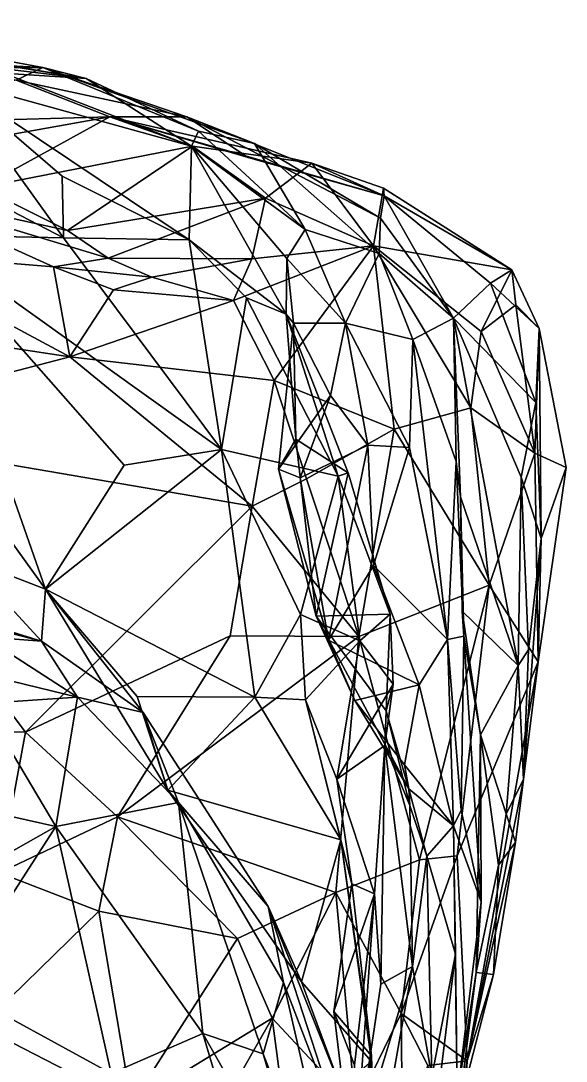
# Model space of a CAD drawing. Header units: metres. Extents: x 5.59 to 7.4, y 6.08 to 8.22.
# Drawn here: x 7.046 to 7.402, y 7.521 to 8.201 of the extents above; entities that cross this region are included whole.
import ezdxf

# ---------------------------------------------------------------- set-up
doc = ezdxf.new("R2010")
doc.units = ezdxf.units.M

msp = doc.modelspace()

# ---------------------------------------------------------------- linework, layer by layer
at = {"layer": '1', "color": 1}
for points in [[(7.0886, 8.1633, 3.7866), (6.8618, 8.2009, 3.7297), (6.8252, 8.1941, 3.8329)], [(6.8618, 8.2009, 3.7297), (7.0886, 8.1633, 3.7866), (7.0117, 8.1756, 3.6621)], [(6.8252, 8.1941, 3.8329), (6.9828, 8.17, 3.8579), (7.0886, 8.1633, 3.7866)], [(6.9281, 8.1772, 3.926), (6.9479, 8.1914, 4.0557), (7.0603, 8.1705, 3.9825)], [(6.9479, 8.1914, 4.0557), (7.043, 8.1621, 4.1599), (7.0603, 8.1705, 3.9825)], [(6.9281, 8.1772, 3.926), (7.0603, 8.1705, 3.9825), (6.9828, 8.17, 3.8579)], [(6.9993, 8.1628, 3.6003), (7.0117, 8.1756, 3.6621), (7.1575, 8.119, 3.7092)], [(7.0886, 8.1633, 3.7866), (7.1575, 8.119, 3.7092), (7.0117, 8.1756, 3.6621)], [(6.9828, 8.17, 3.8579), (7.0603, 8.1705, 3.9825), (7.0886, 8.1633, 3.7866)], [(7.043, 8.1621, 4.1599), (7.1544, 8.1382, 4.0686), (7.0603, 8.1705, 3.9825)], [(7.0886, 8.1633, 3.7866), (7.0603, 8.1705, 3.9825), (7.162, 8.1288, 3.8982)], [(7.1986, 8.1207, 4.0035), (7.0603, 8.1705, 3.9825), (7.1544, 8.1382, 4.0686)], [(7.0603, 8.1705, 3.9825), (7.1986, 8.1207, 4.0035), (7.162, 8.1288, 3.8982)], [(7.0739, 8.0591, 3.5116), (6.981, 8.0611, 3.4758), (6.8671, 8.1665, 3.5367)], [(6.8671, 8.1665, 3.5367), (6.9993, 8.1628, 3.6003), (7.0739, 8.0591, 3.5116)], [(6.9179, 8.133, 4.2459), (7.1042, 8.1381, 4.2256), (7.043, 8.1621, 4.1599)], [(7.073, 8.0994, 3.5542), (7.0739, 8.0591, 3.5116), (6.9993, 8.1628, 3.6003)], [(7.073, 8.0994, 3.5542), (6.9993, 8.1628, 3.6003), (7.156, 8.0579, 3.5914)], [(7.156, 8.0579, 3.5914), (6.9993, 8.1628, 3.6003), (7.1575, 8.119, 3.7092)], [(7.043, 8.1621, 4.1599), (7.1042, 8.1381, 4.2256), (7.1544, 8.1382, 4.0686)], [(7.162, 8.1288, 3.8982), (7.1575, 8.119, 3.7092), (7.0886, 8.1633, 3.7866)], [(7.1042, 8.1381, 4.2256), (6.9179, 8.133, 4.2459), (6.9836, 8.1166, 4.282)], [(6.9836, 8.1166, 4.282), (7.0201, 8.0921, 4.3173), (7.1042, 8.1381, 4.2256)], [(7.0201, 8.0921, 4.3173), (7.1582, 8.1191, 4.2842), (7.1042, 8.1381, 4.2256)], [(7.1946, 8.1117, 4.1545), (7.1544, 8.1382, 4.0686), (7.1042, 8.1381, 4.2256)], [(7.2834, 8.0865, 4.1316), (7.1946, 8.1117, 4.1545), (7.1042, 8.1381, 4.2256)], [(7.1042, 8.1381, 4.2256), (7.1582, 8.1191, 4.2842), (7.236, 8.108, 4.2672)], [(7.1042, 8.1381, 4.2256), (7.236, 8.108, 4.2672), (7.2834, 8.0865, 4.1316)], [(7.1986, 8.1207, 4.0035), (7.1544, 8.1382, 4.0686), (7.281, 8.0719, 4.0617)], [(7.281, 8.0719, 4.0617), (7.1544, 8.1382, 4.0686), (7.2834, 8.0865, 4.1316)], [(7.1544, 8.1382, 4.0686), (7.1946, 8.1117, 4.1545), (7.2834, 8.0865, 4.1316)], [(7.1575, 8.119, 3.7092), (7.162, 8.1288, 3.8982), (7.2318, 8.0645, 3.8756)], [(7.162, 8.1288, 3.8982), (7.1986, 8.1207, 4.0035), (7.2318, 8.0645, 3.8756)], [(7.1582, 8.1191, 4.2842), (7.0201, 8.0921, 4.3173), (7.0764, 8.0639, 4.371)], [(7.1582, 8.1191, 4.2842), (7.0764, 8.0639, 4.371), (7.2058, 8.085, 4.3883)], [(7.2193, 8.0093, 3.6496), (7.156, 8.0579, 3.5914), (7.1575, 8.119, 3.7092)], [(7.2193, 8.0093, 3.6496), (7.1575, 8.119, 3.7092), (7.2198, 8.0457, 3.7607)], [(7.1575, 8.119, 3.7092), (7.2318, 8.0645, 3.8756), (7.2198, 8.0457, 3.7607)], [(7.1582, 8.1191, 4.2842), (7.2058, 8.085, 4.3883), (7.236, 8.108, 4.2672)], [(7.2318, 8.0645, 3.8756), (7.1986, 8.1207, 4.0035), (7.2801, 8.0489, 3.9789)], [(7.281, 8.0719, 4.0617), (7.2801, 8.0489, 3.9789), (7.1986, 8.1207, 4.0035)], [(7.2763, 8.054, 4.4507), (7.236, 8.108, 4.2672), (7.2058, 8.085, 4.3883)], [(7.236, 8.108, 4.2672), (7.2828, 8.0916, 4.2747), (7.2834, 8.0865, 4.1316)], [(7.236, 8.108, 4.2672), (7.2763, 8.054, 4.4507), (7.2828, 8.0916, 4.2747)], [(7.0739, 8.0591, 3.5116), (7.073, 8.0994, 3.5542), (7.156, 8.0579, 3.5914)], [(6.9505, 8.0498, 4.5109), (7.0673, 8.0401, 4.5204), (6.957, 8.0901, 4.4298)], [(7.0764, 8.0639, 4.371), (7.0201, 8.0921, 4.3173), (6.957, 8.0901, 4.4298)], [(6.957, 8.0901, 4.4298), (7.103, 8.0458, 4.4257), (7.0764, 8.0639, 4.371)], [(7.0673, 8.0401, 4.5204), (7.103, 8.0458, 4.4257), (6.957, 8.0901, 4.4298)], [(7.2763, 8.054, 4.4507), (7.3666, 8.0382, 4.292), (7.2828, 8.0916, 4.2747)], [(7.2834, 8.0865, 4.1316), (7.2828, 8.0916, 4.2747), (7.3666, 8.0382, 4.292)], [(7.0764, 8.0639, 4.371), (7.103, 8.0458, 4.4257), (7.2058, 8.085, 4.3883)], [(7.2058, 8.085, 4.3883), (7.103, 8.0458, 4.4257), (7.1969, 8.0455, 4.4817)], [(7.1969, 8.0455, 4.4817), (7.2763, 8.054, 4.4507), (7.2058, 8.085, 4.3883)], [(7.281, 8.0719, 4.0617), (7.2834, 8.0865, 4.1316), (7.3285, 8.0067, 4.06)], [(7.3527, 8.0295, 4.1773), (7.3285, 8.0067, 4.06), (7.2834, 8.0865, 4.1316)], [(7.3527, 8.0295, 4.1773), (7.2834, 8.0865, 4.1316), (7.3666, 8.0382, 4.292)], [(7.281, 8.0719, 4.0617), (7.3285, 8.0067, 4.06), (7.2801, 8.0489, 3.9789)], [(6.952, 7.9824, 3.4233), (6.981, 8.0611, 3.4758), (7.0621, 7.8296, 3.3828)], [(7.1136, 7.9106, 3.4426), (7.0621, 7.8296, 3.3828), (6.981, 8.0611, 3.4758)], [(6.981, 8.0611, 3.4758), (7.1771, 7.9208, 3.4749), (7.1136, 7.9106, 3.4426)], [(7.1771, 7.9208, 3.4749), (6.981, 8.0611, 3.4758), (7.0739, 8.0591, 3.5116)], [(7.258, 8.0033, 3.8481), (7.2198, 8.0457, 3.7607), (7.2318, 8.0645, 3.8756)], [(7.258, 8.0033, 3.8481), (7.2318, 8.0645, 3.8756), (7.2801, 8.0489, 3.9789)], [(7.1771, 7.9208, 3.4749), (7.0739, 8.0591, 3.5116), (7.156, 8.0579, 3.5914)], [(7.156, 8.0579, 3.5914), (7.1935, 8.0199, 3.589), (7.1771, 7.9208, 3.4749)], [(7.156, 8.0579, 3.5914), (7.2193, 8.0093, 3.6496), (7.1935, 8.0199, 3.589)], [(7.2763, 8.054, 4.4507), (7.1969, 8.0455, 4.4817), (7.1849, 8.0183, 4.522)], [(7.2114, 7.966, 4.5584), (7.2763, 8.054, 4.4507), (7.1849, 8.0183, 4.522)], [(7.2763, 8.054, 4.4507), (7.2114, 7.966, 4.5584), (7.2899, 7.9341, 4.5241)], [(7.3666, 8.0382, 4.292), (7.2763, 8.054, 4.4507), (7.3466, 7.9979, 4.412)], [(7.3466, 7.9979, 4.412), (7.2763, 8.054, 4.4507), (7.3399, 7.948, 4.4601)], [(7.3399, 7.948, 4.4601), (7.2763, 8.054, 4.4507), (7.2899, 7.9341, 4.5241)], [(7.0673, 8.0401, 4.5204), (6.9505, 8.0498, 4.5109), (7.0781, 7.9813, 4.5766)], [(6.9544, 8.0002, 4.5616), (7.0781, 7.9813, 4.5766), (6.9505, 8.0498, 4.5109)], [(7.258, 8.0033, 3.8481), (7.2801, 8.0489, 3.9789), (7.302, 7.9928, 3.9524)], [(7.2801, 8.0489, 3.9789), (7.3285, 8.0067, 4.06), (7.302, 7.9928, 3.9524)], [(7.103, 8.0458, 4.4257), (7.0673, 8.0401, 4.5204), (7.1316, 8.0335, 4.493)], [(7.0673, 8.0401, 4.5204), (7.1066, 8.0251, 4.5316), (7.1316, 8.0335, 4.493)], [(7.0781, 7.9813, 4.5766), (7.1066, 8.0251, 4.5316), (7.0673, 8.0401, 4.5204)], [(7.103, 8.0458, 4.4257), (7.1316, 8.0335, 4.493), (7.1969, 8.0455, 4.4817)], [(7.1969, 8.0455, 4.4817), (7.1316, 8.0335, 4.493), (7.1849, 8.0183, 4.522)], [(7.2241, 8.0033, 3.7477), (7.2193, 8.0093, 3.6496), (7.2198, 8.0457, 3.7607)], [(7.258, 8.0033, 3.8481), (7.2241, 8.0033, 3.7477), (7.2198, 8.0457, 3.7607)], [(7.1849, 8.0183, 4.522), (7.1316, 8.0335, 4.493), (7.1066, 8.0251, 4.5316)], [(7.3694, 8.0154, 4.3288), (7.3666, 8.0382, 4.292), (7.3466, 7.9979, 4.412)], [(7.3527, 8.0295, 4.1773), (7.3666, 8.0382, 4.292), (7.3846, 7.9999, 4.2607)], [(7.3666, 8.0382, 4.292), (7.3694, 8.0154, 4.3288), (7.3846, 7.9999, 4.2607)], [(7.3285, 8.0067, 4.06), (7.3527, 8.0295, 4.1773), (7.3823, 7.9516, 4.188)], [(7.3846, 7.9999, 4.2607), (7.3823, 7.9516, 4.188), (7.3527, 8.0295, 4.1773)], [(7.1849, 8.0183, 4.522), (7.1066, 8.0251, 4.5316), (7.0781, 7.9813, 4.5766)], [(7.1935, 8.0199, 3.589), (7.2532, 7.9034, 3.5449), (7.1771, 7.9208, 3.4749)], [(7.1935, 8.0199, 3.589), (7.2193, 8.0093, 3.6496), (7.2532, 7.9034, 3.5449)], [(7.0781, 7.9813, 4.5766), (7.2114, 7.966, 4.5584), (7.1849, 8.0183, 4.522)], [(7.3466, 7.9979, 4.412), (7.3818, 7.9184, 4.3763), (7.3694, 8.0154, 4.3288)], [(7.3846, 7.9999, 4.2607), (7.3694, 8.0154, 4.3288), (7.3818, 7.9184, 4.3763)], [(7.2598, 7.9056, 3.6443), (7.2532, 7.9034, 3.5449), (7.2193, 8.0093, 3.6496)], [(7.2193, 8.0093, 3.6496), (7.2241, 8.0033, 3.7477), (7.2256, 7.9276, 3.7089)], [(7.2256, 7.9276, 3.7089), (7.2598, 7.9056, 3.6443), (7.2193, 8.0093, 3.6496)], [(7.3285, 8.0067, 4.06), (7.3303, 7.9131, 3.9977), (7.302, 7.9928, 3.9524)], [(7.3303, 7.9131, 3.9977), (7.3285, 8.0067, 4.06), (7.3332, 7.8899, 4.0613)], [(7.3285, 8.0067, 4.06), (7.3728, 7.9027, 4.1513), (7.3708, 7.7798, 4.1683)], [(7.3285, 8.0067, 4.06), (7.3708, 7.7798, 4.1683), (7.3332, 7.8899, 4.0613)], [(7.3728, 7.9027, 4.1513), (7.3285, 8.0067, 4.06), (7.3823, 7.9516, 4.188)], [(6.9544, 8.0002, 4.5616), (6.8995, 7.9349, 4.5863), (7.0781, 7.9813, 4.5766)], [(7.2256, 7.9276, 3.7089), (7.2241, 8.0033, 3.7477), (7.2143, 7.908, 3.7717)], [(7.2483, 7.9562, 3.8229), (7.2143, 7.908, 3.7717), (7.2241, 8.0033, 3.7477)], [(7.2241, 8.0033, 3.7477), (7.258, 8.0033, 3.8481), (7.2483, 7.9562, 3.8229)], [(7.2483, 7.9562, 3.8229), (7.258, 8.0033, 3.8481), (7.2727, 7.9237, 3.8566)], [(7.2727, 7.9237, 3.8566), (7.258, 8.0033, 3.8481), (7.2998, 7.9222, 3.9077)], [(7.258, 8.0033, 3.8481), (7.302, 7.9928, 3.9524), (7.2998, 7.9222, 3.9077)], [(7.3818, 7.9184, 4.3763), (7.4022, 7.9091, 4.2946), (7.3846, 7.9999, 4.2607)], [(7.3823, 7.9516, 4.188), (7.3846, 7.9999, 4.2607), (7.3859, 7.8628, 4.2333)], [(7.4022, 7.9091, 4.2946), (7.3859, 7.8628, 4.2333), (7.3846, 7.9999, 4.2607)], [(7.3246, 7.7968, 3.9536), (7.2998, 7.9222, 3.9077), (7.302, 7.9928, 3.9524)], [(7.302, 7.9928, 3.9524), (7.3303, 7.9131, 3.9977), (7.3246, 7.7968, 3.9536)], [(7.3399, 7.948, 4.4601), (7.3818, 7.9184, 4.3763), (7.3466, 7.9979, 4.412)], [(7.1972, 7.8838, 4.586), (7.0781, 7.9813, 4.5766), (6.8995, 7.9349, 4.5863)], [(7.0621, 7.8296, 3.3828), (7.0095, 7.8498, 3.3699), (6.952, 7.9824, 3.4233)], [(7.1972, 7.8838, 4.586), (7.2114, 7.966, 4.5584), (7.0781, 7.9813, 4.5766)], [(7.2326, 7.9016, 4.5705), (7.2114, 7.966, 4.5584), (7.1972, 7.8838, 4.586)], [(7.2114, 7.966, 4.5584), (7.2326, 7.9016, 4.5705), (7.2899, 7.9341, 4.5241)], [(7.2143, 7.908, 3.7717), (7.2483, 7.9562, 3.8229), (7.2284, 7.9023, 3.8076)], [(7.2727, 7.9237, 3.8566), (7.2284, 7.9023, 3.8076), (7.2483, 7.9562, 3.8229)], [(7.3859, 7.8628, 4.2333), (7.3728, 7.9027, 4.1513), (7.3823, 7.9516, 4.188)], [(7.2899, 7.9341, 4.5241), (7.3519, 7.8322, 4.4727), (7.3399, 7.948, 4.4601)], [(7.3818, 7.9184, 4.3763), (7.3399, 7.948, 4.4601), (7.3519, 7.8322, 4.4727)], [(7.049, 7.7363, 4.5878), (7.1972, 7.8838, 4.586), (6.8995, 7.9349, 4.5863)], [(6.8995, 7.9349, 4.5863), (6.9399, 7.7373, 4.6133), (7.049, 7.7363, 4.5878)], [(7.2668, 7.7988, 4.5629), (7.2899, 7.9341, 4.5241), (7.2326, 7.9016, 4.5705)], [(7.2899, 7.9341, 4.5241), (7.2668, 7.7988, 4.5629), (7.3519, 7.8322, 4.4727)], [(7.2143, 7.908, 3.7717), (7.2388, 7.8119, 3.7307), (7.2256, 7.9276, 3.7089)], [(7.2598, 7.9056, 3.6443), (7.2256, 7.9276, 3.7089), (7.2388, 7.8119, 3.7307)], [(7.1771, 7.9208, 3.4749), (7.1988, 7.759, 3.4051), (7.0621, 7.8296, 3.3828)], [(7.1771, 7.9208, 3.4749), (7.0621, 7.8296, 3.3828), (7.1136, 7.9106, 3.4426)], [(7.2287, 7.813, 3.4547), (7.1988, 7.759, 3.4051), (7.1771, 7.9208, 3.4749)], [(7.2532, 7.9034, 3.5449), (7.2287, 7.813, 3.4547), (7.1771, 7.9208, 3.4749)], [(7.2727, 7.9237, 3.8566), (7.2469, 7.7964, 3.8257), (7.2284, 7.9023, 3.8076)], [(7.2727, 7.9237, 3.8566), (7.2763, 7.845, 3.883), (7.2469, 7.7964, 3.8257)], [(7.2727, 7.9237, 3.8566), (7.2998, 7.9222, 3.9077), (7.2763, 7.845, 3.883)], [(7.2763, 7.845, 3.883), (7.2998, 7.9222, 3.9077), (7.3246, 7.7968, 3.9536)], [(7.3818, 7.9184, 4.3763), (7.3519, 7.8322, 4.4727), (7.3838, 7.7821, 4.378)], [(7.3818, 7.9184, 4.3763), (7.3838, 7.7821, 4.378), (7.4022, 7.9091, 4.2946)], [(7.3354, 7.799, 4.0308), (7.3246, 7.7968, 3.9536), (7.3303, 7.9131, 3.9977)], [(7.3303, 7.9131, 3.9977), (7.3332, 7.8899, 4.0613), (7.3354, 7.799, 4.0308)], [(7.2143, 7.908, 3.7717), (7.2284, 7.9023, 3.8076), (7.2469, 7.7964, 3.8257)], [(7.2469, 7.7964, 3.8257), (7.2388, 7.8119, 3.7307), (7.2143, 7.908, 3.7717)], [(7.2388, 7.8119, 3.7307), (7.2872, 7.8132, 3.6283), (7.2598, 7.9056, 3.6443)], [(7.2532, 7.9034, 3.5449), (7.2598, 7.9056, 3.6443), (7.2872, 7.8132, 3.6283)], [(7.3859, 7.8628, 4.2333), (7.4022, 7.9091, 4.2946), (7.3838, 7.7821, 4.378)], [(7.2668, 7.7988, 4.5629), (7.2326, 7.9016, 4.5705), (7.1972, 7.8838, 4.586)], [(7.2287, 7.813, 3.4547), (7.2532, 7.9034, 3.5449), (7.2674, 7.7958, 3.5258)], [(7.2532, 7.9034, 3.5449), (7.2872, 7.8132, 3.6283), (7.2674, 7.7958, 3.5258)], [(7.3708, 7.7798, 4.1683), (7.3728, 7.9027, 4.1513), (7.3776, 7.7899, 4.2552)], [(7.3859, 7.8628, 4.2333), (7.3776, 7.7899, 4.2552), (7.3728, 7.9027, 4.1513)], [(7.1972, 7.8838, 4.586), (7.049, 7.7363, 4.5878), (7.1827, 7.7992, 4.5852)], [(7.1827, 7.7992, 4.5852), (7.2668, 7.7988, 4.5629), (7.1972, 7.8838, 4.586)], [(7.3342, 7.8153, 4.0849), (7.3354, 7.799, 4.0308), (7.3332, 7.8899, 4.0613)], [(7.3708, 7.7798, 4.1683), (7.3342, 7.8153, 4.0849), (7.3332, 7.8899, 4.0613)], [(7.3776, 7.7899, 4.2552), (7.3859, 7.8628, 4.2333), (7.3744, 7.7053, 4.292)], [(7.3838, 7.7821, 4.378), (7.3744, 7.7053, 4.292), (7.3859, 7.8628, 4.2333)], [(7.0095, 7.8498, 3.3699), (7.0596, 7.7956, 3.2592), (6.9513, 7.8292, 3.2998)], [(7.0621, 7.8296, 3.3828), (7.0596, 7.7956, 3.2592), (7.0095, 7.8498, 3.3699)], [(7.2763, 7.845, 3.883), (7.3061, 7.7672, 3.9119), (7.2469, 7.7964, 3.8257)], [(7.2763, 7.845, 3.883), (7.3246, 7.7968, 3.9536), (7.3061, 7.7672, 3.9119)], [(6.9513, 7.8292, 3.2998), (7.0596, 7.7956, 3.2592), (6.9916, 7.813, 3.2549)], [(7.0621, 7.8296, 3.3828), (7.1259, 7.749, 3.2459), (7.0596, 7.7956, 3.2592)], [(7.1259, 7.749, 3.2459), (7.0621, 7.8296, 3.3828), (7.142, 7.6983, 3.3336)], [(7.142, 7.6983, 3.3336), (7.0621, 7.8296, 3.3828), (7.1219, 7.7596, 3.3659)], [(7.0621, 7.8296, 3.3828), (7.1988, 7.759, 3.4051), (7.1219, 7.7596, 3.3659)], [(7.3519, 7.8322, 4.4727), (7.2668, 7.7988, 4.5629), (7.3064, 7.6528, 4.5028)], [(7.3519, 7.8322, 4.4727), (7.3064, 7.6528, 4.5028), (7.331, 7.6555, 4.4642)], [(7.3838, 7.7821, 4.378), (7.3519, 7.8322, 4.4727), (7.331, 7.6555, 4.4642)], [(7.0596, 7.7956, 3.2592), (7.0218, 7.7986, 3.2038), (6.9916, 7.813, 3.2549)], [(7.2287, 7.813, 3.4547), (7.2319, 7.7574, 3.4362), (7.1988, 7.759, 3.4051)], [(7.2674, 7.7958, 3.5258), (7.2319, 7.7574, 3.4362), (7.2287, 7.813, 3.4547)], [(7.2388, 7.8119, 3.7307), (7.2847, 7.7501, 3.6899), (7.2872, 7.8132, 3.6283)], [(7.2847, 7.7501, 3.6899), (7.2388, 7.8119, 3.7307), (7.2994, 7.6993, 3.7929)], [(7.2388, 7.8119, 3.7307), (7.2642, 7.7569, 3.8317), (7.2994, 7.6993, 3.7929)], [(7.2388, 7.8119, 3.7307), (7.2469, 7.7964, 3.8257), (7.2642, 7.7569, 3.8317)], [(7.2674, 7.7958, 3.5258), (7.2872, 7.8132, 3.6283), (7.2892, 7.7675, 3.6074)], [(7.2847, 7.7501, 3.6899), (7.2892, 7.7675, 3.6074), (7.2872, 7.8132, 3.6283)], [(7.3354, 7.799, 4.0308), (7.3342, 7.8153, 4.0849), (7.3463, 7.7345, 4.1096)], [(7.3342, 7.8153, 4.0849), (7.3708, 7.7798, 4.1683), (7.3463, 7.7345, 4.1096)], [(6.9112, 7.801, 3.1246), (7.083, 7.7591, 3.1458), (7.0209, 7.755, 3.0952)], [(6.9112, 7.801, 3.1246), (7.0218, 7.7986, 3.2038), (7.083, 7.7591, 3.1458)], [(7.083, 7.7591, 3.1458), (7.0218, 7.7986, 3.2038), (7.0596, 7.7956, 3.2592)], [(7.1092, 7.6809, 4.582), (7.1827, 7.7992, 4.5852), (7.049, 7.7363, 4.5878)], [(7.1259, 7.749, 3.2459), (7.083, 7.7591, 3.1458), (7.0596, 7.7956, 3.2592)], [(7.1827, 7.7992, 4.5852), (7.1092, 7.6809, 4.582), (7.2668, 7.7988, 4.5629)], [(7.2518, 7.6316, 4.5396), (7.2668, 7.7988, 4.5629), (7.1092, 7.6809, 4.582)], [(7.2319, 7.7574, 3.4362), (7.2674, 7.7958, 3.5258), (7.2524, 7.7056, 3.5457)], [(7.2469, 7.7964, 3.8257), (7.3061, 7.7672, 3.9119), (7.2642, 7.7569, 3.8317)], [(7.3064, 7.6528, 4.5028), (7.2668, 7.7988, 4.5629), (7.2518, 7.6316, 4.5396)], [(7.2892, 7.7675, 3.6074), (7.2524, 7.7056, 3.5457), (7.2674, 7.7958, 3.5258)], [(7.3285, 7.6751, 3.9087), (7.3061, 7.7672, 3.9119), (7.3246, 7.7968, 3.9536)], [(7.3354, 7.799, 4.0308), (7.3337, 7.6852, 3.9689), (7.3246, 7.7968, 3.9536)], [(7.3285, 7.6751, 3.9087), (7.3246, 7.7968, 3.9536), (7.3337, 7.6852, 3.9689)], [(7.3337, 7.6852, 3.9689), (7.3354, 7.799, 4.0308), (7.3466, 7.6253, 3.9966)], [(7.3466, 7.6253, 3.9966), (7.3354, 7.799, 4.0308), (7.3463, 7.7345, 4.1096)], [(7.3708, 7.7798, 4.1683), (7.3776, 7.7899, 4.2552), (7.3744, 7.7053, 4.292)], [(7.3838, 7.7821, 4.378), (7.331, 7.6555, 4.4642), (7.3376, 7.5216, 4.2971)], [(7.3376, 7.5216, 4.2971), (7.3744, 7.7053, 4.292), (7.3838, 7.7821, 4.378)], [(7.3463, 7.7345, 4.1096), (7.3708, 7.7798, 4.1683), (7.3631, 7.6829, 4.1756)], [(7.3744, 7.7053, 4.292), (7.3631, 7.6829, 4.1756), (7.3708, 7.7798, 4.1683)], [(7.2524, 7.7056, 3.5457), (7.2892, 7.7675, 3.6074), (7.2837, 7.7275, 3.6166)], [(7.2966, 7.7148, 3.848), (7.2642, 7.7569, 3.8317), (7.3061, 7.7672, 3.9119)], [(7.2892, 7.7675, 3.6074), (7.2847, 7.7501, 3.6899), (7.2837, 7.7275, 3.6166)], [(7.3061, 7.7672, 3.9119), (7.3285, 7.6751, 3.9087), (7.2966, 7.7148, 3.848)], [(7.0209, 7.755, 3.0952), (7.0689, 7.6745, 3.0366), (6.8614, 7.7212, 3.0112)], [(7.0209, 7.755, 3.0952), (7.083, 7.7591, 3.1458), (7.0689, 7.6745, 3.0366)], [(7.083, 7.7591, 3.1458), (7.1489, 7.6903, 3.1366), (7.0689, 7.6745, 3.0366)], [(7.1259, 7.749, 3.2459), (7.1489, 7.6903, 3.1366), (7.083, 7.7591, 3.1458)], [(7.1219, 7.7596, 3.3659), (7.1988, 7.759, 3.4051), (7.142, 7.6983, 3.3336)], [(7.2551, 7.666, 3.407), (7.142, 7.6983, 3.3336), (7.1988, 7.759, 3.4051)], [(7.2551, 7.666, 3.407), (7.1988, 7.759, 3.4051), (7.2319, 7.7574, 3.4362)], [(7.2551, 7.666, 3.407), (7.2319, 7.7574, 3.4362), (7.2623, 7.6372, 3.5334)], [(7.2319, 7.7574, 3.4362), (7.2524, 7.7056, 3.5457), (7.2623, 7.6372, 3.5334)], [(7.2966, 7.7148, 3.848), (7.2994, 7.6993, 3.7929), (7.2642, 7.7569, 3.8317)], [(7.1489, 7.6903, 3.1366), (7.1259, 7.749, 3.2459), (7.2075, 7.6224, 3.2439)], [(7.142, 7.6983, 3.3336), (7.2075, 7.6224, 3.2439), (7.1259, 7.749, 3.2459)], [(7.2837, 7.7275, 3.6166), (7.2847, 7.7501, 3.6899), (7.3, 7.6884, 3.7111)], [(7.2994, 7.6993, 3.7929), (7.3, 7.6884, 3.7111), (7.2847, 7.7501, 3.6899)], [(7.0318, 7.6444, 4.5839), (7.049, 7.7363, 4.5878), (6.9399, 7.7373, 4.6133)], [(7.0318, 7.6444, 4.5839), (7.1092, 7.6809, 4.582), (7.049, 7.7363, 4.5878)], [(7.3434, 7.5793, 4.1115), (7.3466, 7.6253, 3.9966), (7.3463, 7.7345, 4.1096)], [(7.3434, 7.5793, 4.1115), (7.3463, 7.7345, 4.1096), (7.358, 7.6494, 4.1272)], [(7.3631, 7.6829, 4.1756), (7.358, 7.6494, 4.1272), (7.3463, 7.7345, 4.1096)], [(7.2769, 7.6307, 3.6016), (7.2524, 7.7056, 3.5457), (7.2837, 7.7275, 3.6166)], [(7.2837, 7.7275, 3.6166), (7.2811, 7.5716, 3.721), (7.2769, 7.6307, 3.6016)], [(7.3019, 7.5831, 3.7714), (7.2811, 7.5716, 3.721), (7.2837, 7.7275, 3.6166)], [(7.3019, 7.5831, 3.7714), (7.2837, 7.7275, 3.6166), (7.3, 7.6884, 3.7111)], [(7.0689, 7.6745, 3.0366), (6.8827, 7.5692, 2.9277), (6.8614, 7.7212, 3.0112)], [(7.2966, 7.7148, 3.848), (7.3285, 7.6751, 3.9087), (7.2994, 7.6993, 3.7929)], [(7.2623, 7.6372, 3.5334), (7.2524, 7.7056, 3.5457), (7.2769, 7.6307, 3.6016)], [(7.3692, 7.6644, 4.2385), (7.3744, 7.7053, 4.292), (7.3376, 7.5216, 4.2971)], [(7.3692, 7.6644, 4.2385), (7.3631, 7.6829, 4.1756), (7.3744, 7.7053, 4.292)], [(7.2293, 7.5732, 3.2993), (7.2075, 7.6224, 3.2439), (7.142, 7.6983, 3.3336)], [(7.142, 7.6983, 3.3336), (7.2551, 7.666, 3.407), (7.2293, 7.5732, 3.2993)], [(7.3111, 7.6552, 3.7904), (7.3, 7.6884, 3.7111), (7.2994, 7.6993, 3.7929)], [(7.3285, 7.6751, 3.9087), (7.3111, 7.6552, 3.7904), (7.2994, 7.6993, 3.7929)], [(7.1489, 7.6903, 3.1366), (7.1649, 7.5393, 3.0217), (7.0689, 7.6745, 3.0366)], [(7.1649, 7.5393, 3.0217), (7.1489, 7.6903, 3.1366), (7.2043, 7.526, 3.0687)], [(7.2043, 7.526, 3.0687), (7.1489, 7.6903, 3.1366), (7.2175, 7.5727, 3.1403)], [(7.2075, 7.6224, 3.2439), (7.2175, 7.5727, 3.1403), (7.1489, 7.6903, 3.1366)], [(7.3, 7.6884, 3.7111), (7.3111, 7.6552, 3.7904), (7.3019, 7.5831, 3.7714)], [(7.0318, 7.6444, 4.5839), (7.097, 7.6193, 4.5621), (7.1092, 7.6809, 4.582)], [(7.1092, 7.6809, 4.582), (7.097, 7.6193, 4.5621), (7.1875, 7.6015, 4.5478)], [(7.2518, 7.6316, 4.5396), (7.1092, 7.6809, 4.582), (7.1875, 7.6015, 4.5478)], [(7.3337, 7.6852, 3.9689), (7.3466, 7.6253, 3.9966), (7.3285, 7.6751, 3.9087)], [(7.3692, 7.6644, 4.2385), (7.358, 7.6494, 4.1272), (7.3631, 7.6829, 4.1756)], [(6.8827, 7.5692, 2.9277), (7.0689, 7.6745, 3.0366), (7.0013, 7.5699, 2.9493)], [(7.0689, 7.6745, 3.0366), (7.1051, 7.5132, 2.9574), (7.0013, 7.5699, 2.9493)], [(7.0689, 7.6745, 3.0366), (7.1649, 7.5393, 3.0217), (7.1051, 7.5132, 2.9574)], [(7.3111, 7.6552, 3.7904), (7.3285, 7.6751, 3.9087), (7.3299, 7.5913, 3.869)], [(7.3285, 7.6751, 3.9087), (7.3466, 7.6253, 3.9966), (7.3309, 7.4984, 4.0234)], [(7.3309, 7.4984, 4.0234), (7.3299, 7.5913, 3.869), (7.3285, 7.6751, 3.9087)], [(7.2551, 7.666, 3.407), (7.275, 7.521, 3.3583), (7.2293, 7.5732, 3.2993)], [(7.2751, 7.5247, 3.4783), (7.275, 7.521, 3.3583), (7.2551, 7.666, 3.407)], [(7.2623, 7.6372, 3.5334), (7.2751, 7.5247, 3.4783), (7.2551, 7.666, 3.407)], [(7.3376, 7.5216, 4.2971), (7.3547, 7.5779, 4.1889), (7.3692, 7.6644, 4.2385)], [(7.358, 7.6494, 4.1272), (7.3692, 7.6644, 4.2385), (7.3547, 7.5779, 4.1889)], [(7.3064, 7.6528, 4.5028), (7.2518, 7.6316, 4.5396), (7.2944, 7.5525, 4.4433)], [(7.331, 7.6555, 4.4642), (7.2944, 7.5525, 4.4433), (7.3376, 7.5216, 4.2971)], [(7.331, 7.6555, 4.4642), (7.3064, 7.6528, 4.5028), (7.2944, 7.5525, 4.4433)], [(7.3144, 7.5112, 3.8267), (7.3019, 7.5831, 3.7714), (7.3111, 7.6552, 3.7904)], [(7.3299, 7.5913, 3.869), (7.3144, 7.5112, 3.8267), (7.3111, 7.6552, 3.7904)], [(7.3547, 7.5779, 4.1889), (7.3434, 7.5793, 4.1115), (7.358, 7.6494, 4.1272)], [(7.0197, 7.544, 4.546), (7.097, 7.6193, 4.5621), (7.0318, 7.6444, 4.5839)], [(7.2623, 7.6372, 3.5334), (7.2769, 7.6307, 3.6016), (7.2504, 7.5537, 3.5756)], [(7.2504, 7.5537, 3.5756), (7.2751, 7.5247, 3.4783), (7.2623, 7.6372, 3.5334)], [(7.1875, 7.6015, 4.5478), (7.2101, 7.5493, 4.5173), (7.2518, 7.6316, 4.5396)], [(7.2101, 7.5493, 4.5173), (7.2647, 7.4911, 4.4454), (7.2518, 7.6316, 4.5396)], [(7.2504, 7.5537, 3.5756), (7.2769, 7.6307, 3.6016), (7.264, 7.5186, 3.6219)], [(7.2944, 7.5525, 4.4433), (7.2518, 7.6316, 4.5396), (7.2647, 7.4911, 4.4454)], [(7.2649, 7.4617, 3.7079), (7.264, 7.5186, 3.6219), (7.2769, 7.6307, 3.6016)], [(7.2769, 7.6307, 3.6016), (7.2811, 7.5716, 3.721), (7.2649, 7.4617, 3.7079)], [(7.3466, 7.6253, 3.9966), (7.3434, 7.5793, 4.1115), (7.3309, 7.4984, 4.0234)], [(7.1183, 7.4933, 4.5043), (7.097, 7.6193, 4.5621), (7.0197, 7.544, 4.546)], [(7.097, 7.6193, 4.5621), (7.1183, 7.4933, 4.5043), (7.1875, 7.6015, 4.5478)], [(7.2175, 7.5727, 3.1403), (7.2075, 7.6224, 3.2439), (7.2585, 7.4656, 3.2294)], [(7.255, 7.5038, 3.2625), (7.2585, 7.4656, 3.2294), (7.2075, 7.6224, 3.2439)], [(7.2293, 7.5732, 3.2993), (7.255, 7.5038, 3.2625), (7.2075, 7.6224, 3.2439)], [(7.2101, 7.5493, 4.5173), (7.1875, 7.6015, 4.5478), (7.1183, 7.4933, 4.5043)], [(7.3144, 7.5112, 3.8267), (7.3299, 7.5913, 3.869), (7.3206, 7.5156, 3.9041)], [(7.3309, 7.4984, 4.0234), (7.3206, 7.5156, 3.9041), (7.3299, 7.5913, 3.869)], [(7.2825, 7.4736, 3.7486), (7.2649, 7.4617, 3.7079), (7.3019, 7.5831, 3.7714)], [(7.3019, 7.5831, 3.7714), (7.2649, 7.4617, 3.7079), (7.2811, 7.5716, 3.721)], [(7.2825, 7.4736, 3.7486), (7.3019, 7.5831, 3.7714), (7.3144, 7.5112, 3.8267)], [(7.3321, 7.4899, 4.1644), (7.3309, 7.4984, 4.0234), (7.3434, 7.5793, 4.1115)], [(7.3434, 7.5793, 4.1115), (7.3547, 7.5779, 4.1889), (7.3321, 7.4899, 4.1644)], [(7.3376, 7.5216, 4.2971), (7.3321, 7.4899, 4.1644), (7.3547, 7.5779, 4.1889)], [(7.2632, 7.3737, 3.1216), (7.2043, 7.526, 3.0687), (7.2175, 7.5727, 3.1403)], [(7.2632, 7.3737, 3.1216), (7.2175, 7.5727, 3.1403), (7.2585, 7.4656, 3.2294)], [(7.2293, 7.5732, 3.2993), (7.275, 7.521, 3.3583), (7.255, 7.5038, 3.2625)], [(7.0013, 7.5699, 2.9493), (7.1051, 7.5132, 2.9574), (6.9815, 7.4415, 2.88)], [(7.2751, 7.5247, 3.4783), (7.2504, 7.5537, 3.5756), (7.2641, 7.4405, 3.5973)], [(7.2641, 7.4405, 3.5973), (7.2504, 7.5537, 3.5756), (7.264, 7.5186, 3.6219)], [(7.2647, 7.4911, 4.4454), (7.2952, 7.4688, 4.4028), (7.2944, 7.5525, 4.4433)], [(7.3118, 7.5184, 4.3588), (7.3376, 7.5216, 4.2971), (7.2944, 7.5525, 4.4433)], [(7.2952, 7.4688, 4.4028), (7.3118, 7.5184, 4.3588), (7.2944, 7.5525, 4.4433)], [(7.035, 7.4062, 4.4925), (7.1183, 7.4933, 4.5043), (7.0197, 7.544, 4.546)], [(7.2101, 7.5493, 4.5173), (7.1183, 7.4933, 4.5043), (7.1567, 7.4555, 4.4722)], [(7.2101, 7.5493, 4.5173), (7.1567, 7.4555, 4.4722), (7.2196, 7.4784, 4.4659)], [(7.2101, 7.5493, 4.5173), (7.2196, 7.4784, 4.4659), (7.2647, 7.4911, 4.4454)], [(7.1051, 7.5132, 2.9574), (7.1649, 7.5393, 3.0217), (7.2122, 7.3805, 2.9727)], [(7.2122, 7.3805, 2.9727), (7.1649, 7.5393, 3.0217), (7.2371, 7.4123, 3.0347)], [(7.2043, 7.526, 3.0687), (7.2371, 7.4123, 3.0347), (7.1649, 7.5393, 3.0217)], [(7.2043, 7.526, 3.0687), (7.2632, 7.3737, 3.1216), (7.2371, 7.4123, 3.0347)], [(7.2773, 7.3519, 3.5839), (7.2751, 7.5247, 3.4783), (7.2641, 7.4405, 3.5973)], [(7.2792, 7.3851, 3.4814), (7.275, 7.521, 3.3583), (7.2751, 7.5247, 3.4783)], [(7.2792, 7.3851, 3.4814), (7.2751, 7.5247, 3.4783), (7.2773, 7.3519, 3.5839)], [(7.3376, 7.5216, 4.2971), (7.3118, 7.5184, 4.3588), (7.3311, 7.3917, 4.2848)], [(7.3311, 7.3917, 4.2848), (7.3321, 7.4899, 4.1644), (7.3376, 7.5216, 4.2971)]]:
    msp.add_3dface(points, dxfattribs=at)

doc.saveas('drawing.dxf')
